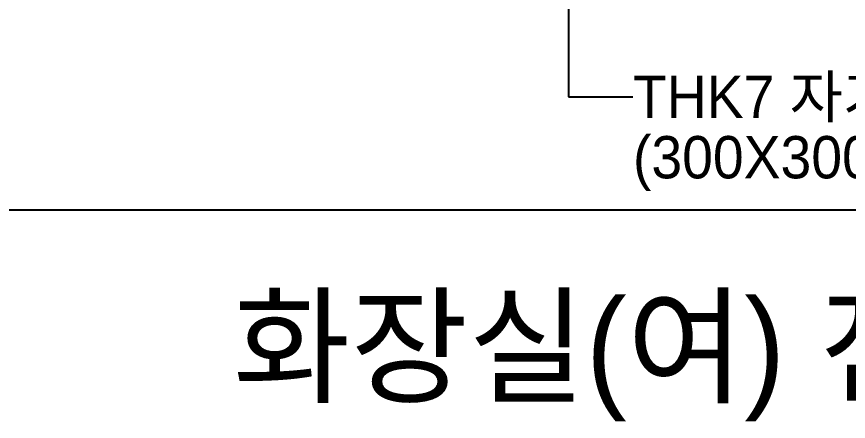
# Model space of a CAD drawing. Header units: millimetres. Extents: x 555 to 100215, y 750 to 17024.
# Drawn here: x 93524 to 95177, y 831 to 1634 of the extents above; entities that cross this region are included whole.
import ezdxf
from ezdxf.enums import TextEntityAlignment as Align

# ---------------------------------------------------------------- set-up
doc = ezdxf.new("R2010")
doc.units = ezdxf.units.MM
for name, color, linetype in [('4A.TEC TEXT', 7, 'Continuous'), ('4A.TEC TEXT 2', 3, 'Continuous'), ('SY', 1, 'Continuous')]:
    doc.layers.add(name, color=color, linetype=linetype)
doc.styles.add('나눔고딕', font='')
doc.styles.add('돋움', font='')
doc.styles.get('나눔고딕').set_extended_font_data('Dotum')
doc.styles.get('돋움').set_extended_font_data('Dotum')

msp = doc.modelspace()

# ---------------------------------------------------------------- linework, layer by layer
at = {"color": 4}
msp.add_line((97875, 1250), (76155, 1250), dxfattribs=at)
at = {"layer": 'SY', "ltscale": 0.05}
for p, q in [((94620.65, 1678.03, 0), (94620.65, 1475.21, 0)), ((94620.65, 1475.21, 0), (94748.87, 1475.21, 0))]:
    msp.add_line(p, q, dxfattribs=at)

# ---------------------------------------------------------------- texts
at = {"layer": '4A.TEC TEXT', "style": '돋움'}
for s, p in [('THK7 자기질타일(바닥)', (94748.87, 1475.21, 0)), ('(300X300)', (94748.87, 1355.21, 0))]:
    msp.add_text(s, height=84, dxfattribs=at).set_placement(p, align=Align.MIDDLE_LEFT)
at = {"layer": '4A.TEC TEXT 2', "color": 3, "style": '나눔고딕'}
msp.add_text("화장실(여) 전개도 'H'", height=186.3, dxfattribs=at).set_placement((95055.51, 979.86), align=Align.MIDDLE_CENTER)

doc.saveas('drawing.dxf')
